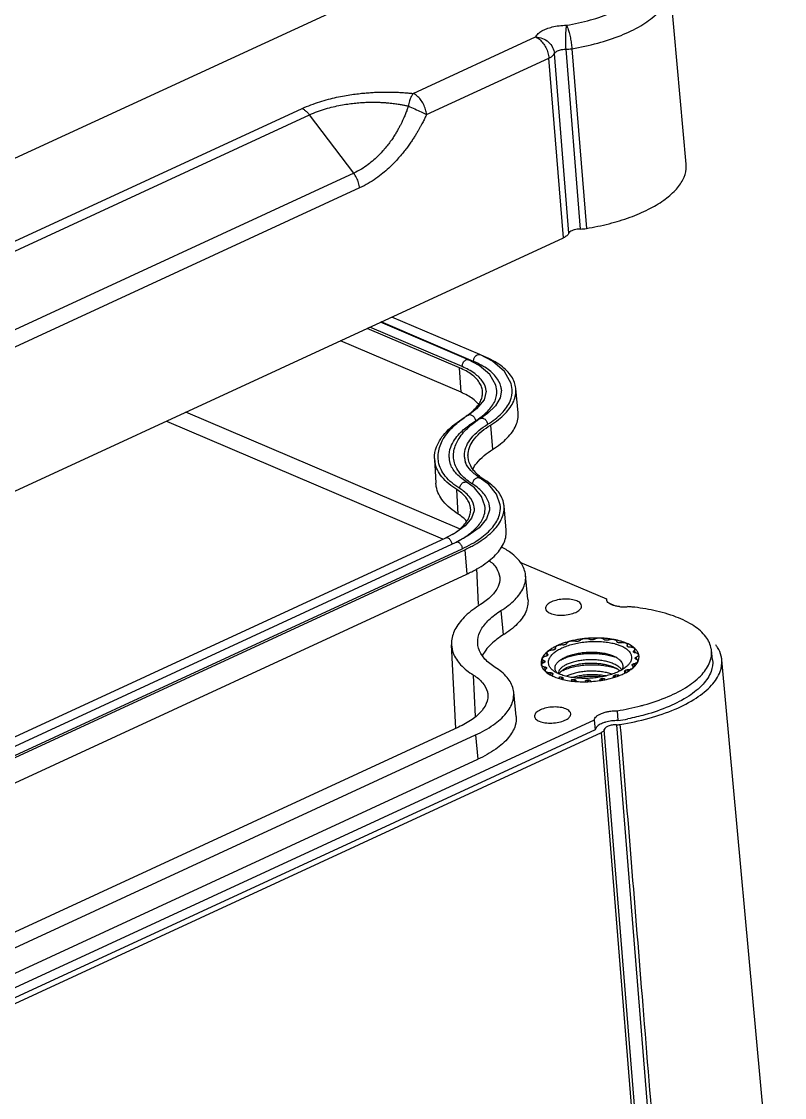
# Model space of a CAD drawing. Header units: millimetres. Extents: x -308 to 1490, y -1725 to -1095.
# Drawn here: x 263.9 to 306.1, y -1255.8 to -1196.3 of the extents above; entities that cross this region are included whole.
import ezdxf

# ---------------------------------------------------------------- set-up
doc = ezdxf.new("R2010")
doc.units = ezdxf.units.MM

# ---------------------------------------------------------------- blocks, each defined once
blk = doc.blocks.new('*u3')
for p, q in [((77.662, 39.468), (76.763, 49.318)), ((-5.116, 18.665), (59.796, 48.668)), ((62.583, 43.365), (69.344, 46.49)), ((71.005, 45.811), (71.805, 35.876)), ((71.345, 45.842), (72.148, 35.906)), ((63.319, 42.198), (70.08, 45.323)), ((70.882, 35.388), (70.08, 45.323)), ((71.186, 35.642), (70.385, 45.573)), ((8.558, 20.397), (56.444, 42.531)), ((8.971, 20.051), (56.857, 42.184)), ((59.302, 38.962), (56.857, 42.184)), ((59.302, 38.962), (11.416, 16.829)), ((59.625, 38.142), (11.739, 16.009)), ((1.774, 3.445), (70.882, 35.388)), ((66.258, 28.938), (61.407, 31.008)), ((65.146, 28.202), (60.045, 30.379)), ((65.293, 28.27), (60.192, 30.447)), ((65.632, 28.648), (60.78, 30.719)), ((65.919, 28.56), (60.819, 30.737)), ((65.224, 26.851), (58.562, 29.694)), ((66.234, 28.335), (65.632, 28.649)), ((66.97, 28.565), (66.258, 28.938)), ((66.509, 28.832), (66.259, 28.939)), ((65.224, 26.851), (65.146, 28.202)), ((68.376, 25.713), (68.254, 27.054)), ((65.14, 19.303), (50.031, 25.751)), ((65.628, 25.597), (65.629, 25.597)), ((48.964, 25.257), (64.211, 18.75)), ((66.298, 25.405), (66.299, 25.405)), ((66.851, 25.038), (66.967, 23.689)), ((63.764, 23.174), (63.835, 21.83)), ((66.284, 22.113), (66.284, 22.112)), ((66.757, 21.755), (66.284, 22.113)), ((65.066, 20.121), (64.991, 21.471)), ((65.57, 21.869), (65.571, 21.868)), ((65.973, 21.566), (65.57, 21.869)), ((65.955, 20.442), (65.952, 20.296)), ((66.803, 20.503), (66.8, 20.339)), ((67.72, 19.241), (67.599, 20.582)), ((64.92, 19.092), (64.393, 18.813)), ((6.104, -8.129), (64.393, 18.813)), ((6.676, -8.373), (64.965, 18.569)), ((64.393, 18.813), (64.393, 18.813)), ((64.965, 18.569), (64.965, 18.569)), ((7.004, -8.732), (65.293, 18.21)), ((7.138, -8.789), (65.428, 18.153)), ((65.428, 18.153), (65.541, 16.803)), ((68.479, 17.466), (73.254, 15.429)), ((7.251, -10.139), (65.541, 16.803)), ((66.19, 15.119), (66.098, 17.12)), ((68.92, 15.411), (68.79, 16.751)), ((73.255, 15.398), (73.254, 15.429)), ((73.254, 15.429), (73.259, 15.384)), ((73.688, 15.071), (73.434, 15.179)), ((67.43, 14.788), (67.554, 13.443)), ((64.94, 8.279), (64.7, 12.893)), ((70.433, 12.671), (70.429, 12.726)), ((70.429, 12.726), (70.44, 12.69)), ((70.438, 12.68), (70.436, 12.701)), ((73.839, 13.067), (73.839, 13.07)), ((73.839, 13.066), (73.839, 13.067)), ((74.406, 12.851), (74.409, 12.809)), ((74.428, 12.794), (74.421, 12.898)), ((74.751, 12.501), (74.745, 12.516)), ((74.773, 12.558), (74.779, 12.472)), ((74.845, 12.453), (74.831, 12.646)), ((79.115, 12.06), (79.056, 12.595)), ((69.721, 11.868), (69.703, 12.118)), ((69.815, 11.92), (69.808, 12.024)), ((69.858, 11.98), (69.857, 11.975)), ((69.976, 12.287), (69.965, 12.441)), ((70.012, 12.315), (70.007, 12.378)), ((74.841, 12.147), (74.841, 12.152)), ((74.842, 12.163), (74.844, 12.137)), ((74.902, 12.217), (74.911, 12.093)), ((83.087, -25.831), (79.627, 12.073)), ((69.87, 11.499), (69.857, 11.674)), ((69.87, 11.446), (69.868, 11.48)), ((69.945, 11.586), (69.941, 11.636)), ((69.947, 11.626), (69.949, 11.598)), ((69.947, 11.626), (69.953, 11.61)), ((70.158, 11.257), (70.15, 11.362)), ((70.271, 11.188), (70.26, 11.339)), ((70.274, 11.331), (70.28, 11.244)), ((74.269, 11.401), (74.259, 11.437)), ((74.273, 11.343), (74.269, 11.401)), ((74.301, 11.36), (74.292, 11.483)), ((74.307, 11.492), (74.316, 11.37)), ((74.423, 11.524), (74.429, 11.439)), ((74.684, 11.756), (74.681, 11.805)), ((74.689, 11.815), (74.694, 11.749)), ((74.736, 11.647), (74.733, 11.685)), ((74.781, 11.86), (74.792, 11.716)), ((66.023, 8.94), (65.909, 11.224)), ((70.281, 11.182), (70.278, 11.229)), ((70.664, 11.047), (70.659, 11.119)), ((70.791, 11.009), (70.784, 11.113)), ((70.803, 11.107), (70.81, 11.003)), ((70.86, 11.061), (70.86, 11.059)), ((70.86, 11.059), (70.86, 11.057)), ((70.865, 10.987), (70.86, 11.057)), ((71.337, 10.908), (71.332, 10.968)), ((71.467, 10.894), (71.461, 10.98)), ((71.484, 10.978), (71.49, 10.892)), ((71.573, 10.942), (71.578, 10.882)), ((72.11, 10.869), (72.106, 10.924)), ((72.23, 10.874), (72.225, 10.953)), ((72.249, 10.954), (72.255, 10.875)), ((72.363, 10.934), (72.367, 10.879)), ((72.907, 10.935), (72.903, 10.992)), ((73.007, 10.953), (73.001, 11.035)), ((73.024, 11.039), (73.03, 10.958)), ((73.151, 11.037), (73.155, 10.98)), ((73.651, 11.1), (73.646, 11.165)), ((73.72, 11.124), (73.713, 11.217)), ((73.733, 11.224), (73.74, 11.131)), ((73.861, 11.24), (73.866, 11.175)), ((68.265, 8.936), (68.135, 10.279)), ((73.849, 9.253), (73.888, 8.706)), ((72.577, 8.74), (3.216, -23.319)), ((65.085, 8.346), (6.733, -18.625)), ((72.577, 8.74), (72.635, 8.2)), ((73.806, 8.48), (76.448, -24.347)), ((72.635, 8.2), (3.263, -23.865)), ((3.608, -24.011), (72.977, 8.053)), ((7.74, -19.027), (66.03, 7.915)), ((66.03, 7.915), (66.16, 6.572)), ((75.62, -24.774), (72.977, 8.053)), ((75.781, -24.617), (73.138, 8.21)), ((7.838, -20.385), (66.16, 6.572))]:
    blk.add_line(p, q)
for points in [[(68.057, 27.014), (67.998, 27.338), (67.632, 27.998), (66.97, 28.565)], [(67.209, 26.954), (67.155, 27.248), (66.825, 27.836), (66.234, 28.335)], [(66.61, 26.912), (66.496, 26.432), (66.085, 25.934), (65.629, 25.597)], [(67.458, 26.973), (67.394, 26.553), (67.133, 26.112), (66.692, 25.682), (66.299, 25.405)], [(66.554, 20.479), (66.544, 20.57), (66.361, 21.094), (65.973, 21.566)], [(67.402, 20.54), (67.392, 20.638), (67.189, 21.223), (66.757, 21.755)], [(65.952, 20.296), (65.799, 19.887), (65.447, 19.477), (64.92, 19.092)], [(66.8, 20.339), (66.628, 19.853), (66.221, 19.367), (65.607, 18.911), (64.965, 18.569)]]:
    blk.add_lwpolyline(points)
for centre, radius, start, end in [((70.964, 48.136), 2.326, 271.0268, 279.4336), ((71.781, 38.127), 2.251, 270.6004, 279.39132), ((66.397, 26.899), 1.063, 4.01624, 7.43988), ((66.981, 26.939), 1.278, 5.16554, 6.48846), ((66.974, 26.938), 1.286, 1.99014, 5.15821), ((63.399, 28.644), 3.762, 302.03079, 306.16929), ((68.953, 20.289), 6.263, 122.06107, 124.54532), ((63.646, 28.301), 3.338, 306.22014, 308.14008), ((63.656, 29.062), 4.467, 302.02014, 305.81098), ((69.204, 20.762), 5.477, 122.04592, 125.14049), ((65.933, 23.289), 1.371, 181.40951, 183.70381), ((65.787, 23.298), 1.225, 184.54012, 200.90621), ((66.444, 23.343), 1.033, 184.52148, 187.20434), ((66.459, 23.345), 1.049, 187.21025, 200.88526), ((65.298, 23.242), 1.534, 181.94002, 182.55724), ((65.228, 23.237), 1.464, 182.50558, 189.81105), ((65.655, 20.427), 1.149, 3.80982, 13.03098), ((66.283, 20.462), 1.322, 5.17732, 13.38228), ((66.288, 20.463), 1.316, 2.52726, 5.17732), ((73.479, 15.424), 0.225, 186.65065, 190.17593), ((73.491, 15.426), 0.238, 190.24247, 203.91381), ((74.2, 17.332), 2.333, 264.695, 270.12378), ((74.202, 17.456), 2.458, 270.07042, 275.35893), ((73.305, 1.998), 13.06, 83.98188, 85.05026), ((72.457, 8.333), 4.913, 104.46209, 106.90763), ((72.582, 7.85), 5.412, 101.16326, 104.47255), ((72.643, 7.547), 5.721, 98.6383, 101.16889), ((72.623, 7.878), 5.296, 100.06551, 100.32198), ((72.69, 7.236), 6.036, 96.11911, 98.63735), ((72.705, 7.106), 6.166, 93.46556, 96.13381), ((72.7, 7.193), 6.079, 91.03494, 93.46523), ((72.674, 7.546), 5.631, 92.03988, 92.28608), ((72.698, 7.291), 5.981, 88.13722, 91.03641), ((72.712, 7.647), 5.624, 85.70964, 88.15342), ((72.751, 8.176), 5.094, 82.97711, 85.71056), ((72.719, 8.469), 4.706, 83.66886, 83.94634), ((72.814, 8.678), 4.588, 79.04973, 82.99203), ((72.917, 9.213), 4.044, 76.51853, 79.04274), ((73.047, 9.751), 3.49, 73.05858, 76.53238), ((71.065, 11.222), 1.682, 129.5237, 132.17782), ((71.578, 10.495), 2.573, 117.32277, 121.69666), ((71.551, 10.76), 2.205, 121.263, 121.72302), ((71.823, 10.024), 3.104, 114.77004, 117.35839), ((72.072, 9.48), 3.703, 109.91169, 114.74117), ((72.278, 8.918), 4.301, 106.90122, 109.94324), ((72.262, 9.228), 3.897, 109.12386, 109.43853), ((73.04, 10.089), 3.052, 73.35654, 73.72686), ((73.432, 10.81), 2.362, 64.56642, 67.18123), ((73.63, 11.484), 1.534, 58.64205, 58.77899), ((73.639, 11.499), 1.517, 58.19035, 58.64249), ((74.198, 12.136), 0.662, 32.36057, 33.38603), ((74.067, 11.894), 1.1, 44.40195, 47.18582), ((77.653, 11.679), 2.042, 31.65661, 36.79763), ((70.319, 11.888), 0.676, 157.09928, 159.71515), ((70.358, 11.918), 0.504, 173.60368, 174.83451), ((70.779, 11.698), 0.985, 140.64567, 141.43288), ((71.504, 10.637), 1.622, 119.0659, 121.86854), ((72.913, 10.001), 2.365, 67.36803, 70.0827), ((74.763, 11.887), 0.571, 81.80225, 82.13245), ((74.34, 12.208), 0.504, 353.60368, 354.83451), ((74.379, 12.239), 0.676, 337.09929, 339.71749), ((74.377, 12.24), 0.678, 339.71308, 345.87288), ((74.405, 12.233), 0.65, 345.8259, 355.02378), ((74.465, 12.228), 0.59, 355.0282, 2.91229), ((78.295, 11.962), 1.335, 4.78862, 13.36976), ((70.138, 11.89), 0.493, 193.55291, 196.43206), ((70.56, 12.162), 1, 221.94221, 224.39541), ((70.614, 12.215), 1.075, 224.38541, 225.96331), ((70.653, 12.255), 1.131, 225.96033, 227.16722), ((70.5, 11.99), 0.662, 212.36057, 213.38603), ((71.061, 12.63), 1.52, 238.19064, 238.78015), ((70.857, 11.324), 0.258, 183.2893, 184.25502), ((71.712, 9.715), 1.959, 115.61039, 119.03249), ((72.959, 9.377), 2.362, 67.18467, 70.39206), ((73.371, 10.727), 0.967, 49.20864, 49.95416), ((73.381, 10.738), 0.953, 48.83007, 49.20768), ((73.725, 11.662), 0.457, 7.7998, 10.29106), ((72.853, 14.149), 3.155, 294.7827, 296.84856), ((73.84, 11.72), 0.338, 0.62795, 4.13514), ((73.824, 11.72), 0.353, 356.2549, 0.62638), ((72.967, 13.922), 2.902, 296.87161, 297.39533), ((73.148, 13.367), 2.205, 301.263, 301.72302), ((73.919, 12.429), 0.985, 320.64567, 321.43288), ((73.713, 12.816), 1.563, 311.20025, 312.22454), ((71.183, 13.137), 2.164, 244.5163, 245.24542), ((71.297, 13.387), 2.439, 245.27155, 247.15737), ((71.658, 14.037), 3.052, 253.35654, 253.72686), ((71.728, 14.686), 3.81, 256.48865, 256.85761), ((71.789, 14.953), 4.084, 256.87918, 259.03512), ((71.98, 15.657), 4.706, 263.66886, 263.94634), ((72.024, 16.58), 5.631, 272.03988, 272.28608), ((72.075, 16.249), 5.296, 280.06551, 280.32198), ((72.437, 14.899), 3.897, 289.12386, 289.43853), ((73.914, 11.914), 0.676, 265.4974, 272.32451), ((72.659, 14.57), 3.619, 291.23449, 294.77319), ((71.719, 22.738), 13.652, 278.97274, 284.53189), ((73.828, 9.604), 1.125, 268.8544, 279.00129), ((71.643, 22.855), 14.326, 279.01407, 281.26546)]:
    blk.add_arc(centre, radius, start, end)
for points, start_tangent, end_tangent in [([(71.345, 45.842), (72.775, 46.149), (74.063, 46.578), (75.15, 47.109), (75.985, 47.718), (76.531, 48.376), (76.761, 49.053), (76.761, 49.318)], (0.986999, 0.160724), (-0.094165, 0.995557)), ([(71.051, 47.138), (72.376, 47.428), (73.563, 47.844)], (0.986999, 0.160724), (0.91799, 0.396604)), ([(69.344, 46.49), (69.483, 46.674), (69.692, 46.825), (69.949, 46.945), (70.261, 47.041), (70.636, 47.11), (71.051, 47.138)], (0.411291, 0.911504), (0.999963, 0.008584)), ([(71.051, 47.138), (71.015, 46.902), (70.993, 46.568), (70.99, 46.185), (71.005, 45.811)], (-0.255097, -0.966916), (0.065794, -0.997833)), ([(71.051, 47.138), (71.125, 46.968), (71.197, 46.728), (71.262, 46.442), (71.313, 46.137), (71.345, 45.842)], (0.484297, -0.874904), (0.075388, -0.997154)), ([(69.344, 46.49), (69.553, 46.359), (69.748, 46.155), (69.911, 45.898), (70.025, 45.611), (70.08, 45.323)], (0.919751, -0.392503), (0.084075, -0.996459)), ([(69.344, 46.49), (69.72, 46.41), (70.05, 46.209), (70.283, 45.915), (70.385, 45.573)], (0.999662, -0.026001), (0.085764, -0.996315)), ([(70.385, 45.573), (70.437, 45.644), (70.511, 45.7), (70.6, 45.743), (70.711, 45.777), (70.852, 45.802), (71.005, 45.811)], (0.394403, 0.918938), (0.999971, -0.007617)), ([(70.08, 45.323), (70.219, 45.399), (70.322, 45.483), (70.385, 45.573)], (0.9096, 0.415485), (0.423612, 0.905844)), ([(56.444, 42.531), (56.94, 42.739), (57.426, 42.907), (57.898, 43.043), (58.352, 43.153), (58.783, 43.239), (59.188, 43.305), (59.563, 43.355), (59.909, 43.391), (60.225, 43.416), (60.513, 43.433), (60.776, 43.442), (61.015, 43.446), (61.232, 43.447), (61.429, 43.444), (61.608, 43.438), (61.772, 43.431), (61.92, 43.423), (62.054, 43.414), (62.176, 43.405), (62.286, 43.395), (62.389, 43.386), (62.487, 43.376), (62.583, 43.365)], (0.907731, 0.419553), (0.993411, -0.114606)), ([(56.857, 42.184), (57.304, 42.369), (57.742, 42.515), (58.168, 42.63), (58.577, 42.718), (58.965, 42.783), (59.329, 42.829), (59.666, 42.859), (59.975, 42.877), (60.257, 42.884), (60.513, 42.884), (60.745, 42.878), (60.956, 42.867), (61.147, 42.852), (61.319, 42.836), (61.475, 42.818), (61.618, 42.799), (61.747, 42.78), (61.863, 42.76), (61.968, 42.742), (62.064, 42.723), (62.153, 42.705), (62.237, 42.687), (62.319, 42.668)], (0.907735, 0.419544), (0.97375, -0.22762)), ([(62.583, 43.365), (62.476, 43.193), (62.385, 42.953), (62.319, 42.668)], (-0.597715, -0.801709), (-0.139615, -0.990206)), ([(63.319, 42.198), (63.264, 42.486), (63.149, 42.773), (62.987, 43.03), (62.792, 43.234), (62.583, 43.365)], (-0.084075, 0.996459), (-0.919751, 0.392503)), ([(56.444, 42.531), (56.588, 42.45), (56.727, 42.333), (56.857, 42.184)], (0.919751, -0.392503), (0.604402, -0.796679)), ([(62.319, 42.668), (62.289, 42.582), (62.258, 42.495), (62.224, 42.403), (62.185, 42.304), (62.141, 42.194), (62.091, 42.075), (62.034, 41.947), (61.969, 41.808), (61.895, 41.656), (61.81, 41.492), (61.712, 41.315), (61.599, 41.125), (61.47, 40.922), (61.32, 40.705), (61.144, 40.473), (60.936, 40.222), (60.692, 39.96), (60.411, 39.696), (60.09, 39.436), (59.722, 39.187), (59.302, 38.962)], (-0.323402, -0.946262), (-0.90772, -0.419576)), ([(62.319, 42.668), (62.675, 42.509), (63.027, 42.344), (63.319, 42.198)], (0.897028, -0.441973), (0.833193, -0.552982)), ([(63.319, 42.198), (63.275, 42.103), (63.23, 42.008), (63.181, 41.908), (63.126, 41.799), (63.064, 41.679), (62.995, 41.549), (62.917, 41.409), (62.83, 41.257), (62.73, 41.092), (62.617, 40.913), (62.49, 40.72), (62.345, 40.513), (62.182, 40.292), (61.995, 40.056), (61.78, 39.803), (61.527, 39.53), (61.234, 39.244), (60.903, 38.956), (60.529, 38.67), (60.105, 38.395), (59.625, 38.142)], (-0.41635, -0.909204), (-0.90772, -0.419575)), ([(72.148, 35.906), (73.403, 36.17), (74.559, 36.527), (75.576, 36.965), (76.419, 37.468), (77.061, 38.02), (77.479, 38.602), (77.66, 39.195), (77.661, 39.468)], (0.986457, 0.164021), (-0.091577, 0.995798)), ([(59.625, 38.142), (59.571, 38.425), (59.46, 38.708), (59.302, 38.962)], (-0.084075, 0.996459), (-0.604402, 0.796679)), ([(71.805, 35.876), (71.639, 35.864), (71.479, 35.831), (71.342, 35.78), (71.242, 35.715), (71.186, 35.642)], (-0.999946, -0.010393), (-0.415014, -0.909815)), ([(71.186, 35.642), (71.076, 35.507), (70.882, 35.388)], (-0.415014, -0.909815), (-0.907726, -0.419563)), ([(65.293, 28.27), (65.324, 28.448), (65.428, 28.596), (65.564, 28.659), (65.631, 28.647)], (-0.071538, 0.997438), (0.92335, -0.38396)), ([(65.919, 28.56), (65.95, 28.737), (66.054, 28.886), (66.19, 28.949), (66.257, 28.936)], (-0.071538, 0.997438), (0.92317, -0.384392)), ([(67.452, 27.036), (67.243, 27.581), (66.721, 28.113), (65.919, 28.56)], (-0.129257, 0.991611), (-0.919751, 0.392503)), ([(68.251, 27.083), (68.178, 27.393), (68.011, 27.721), (67.757, 28.033), (67.418, 28.325), (67, 28.593), (66.509, 28.832)], (-0.112982, 0.993597), (-0.919751, 0.392503)), ([(66.412, 26.88), (66.41, 26.915), (66.354, 27.161), (66.233, 27.398), (66.05, 27.624), (65.804, 27.835), (65.501, 28.029), (65.146, 28.202)], (-0.052502, 0.998621), (-0.919751, 0.392503)), ([(66.61, 26.912), (66.609, 26.93), (66.426, 27.433), (65.979, 27.888), (65.293, 28.27)], (-0.070016, 0.997546), (-0.919751, 0.392503)), ([(66.187, 26.206), (66.123, 26.275), (65.879, 26.486), (65.577, 26.678), (65.224, 26.851)], (-0.65879, 0.752327), (-0.919751, 0.392503)), ([(65.978, 25.916), (66.182, 26.161), (66.323, 26.411), (66.399, 26.664), (66.412, 26.88)], (0.696941, 0.717128), (-0.052502, 0.998621)), ([(66.269, 25.44), (66.705, 25.812), (67.106, 26.389), (67.209, 26.954)], (0.810213, 0.586135), (-0.068547, 0.997648)), ([(66.694, 25.083), (67.476, 25.701), (67.939, 26.365), (68.057, 27.014)], (0.847202, 0.53127), (-0.068435, 0.997656)), ([(66.851, 25.038), (67.293, 25.347), (67.657, 25.674), (67.939, 26.012), (68.134, 26.358), (68.24, 26.707), (68.259, 26.983)], (0.847202, 0.53127), (-0.034831, 0.999393)), ([(65.63, 25.596), (65.697, 25.619), (65.843, 25.577), (65.968, 25.445), (66.024, 25.275)], (0.854993, 0.51864), (0.071538, -0.997438)), ([(65.708, 25.675), (65.713, 25.679), (65.978, 25.916)], (0.786388, 0.617732), (0.696941, 0.717128)), ([(66.967, 23.689), (67.411, 24), (67.776, 24.328), (68.059, 24.667), (68.255, 25.015), (68.361, 25.365), (68.376, 25.713)], (0.847202, 0.53127), (-0.090012, 0.995941)), ([(63.765, 23.19), (63.871, 23.835), (64.418, 24.675), (65.394, 25.455)], (-0.03386, 0.999427), (0.847202, 0.53127)), ([(63.966, 23.158), (63.966, 23.418), (64.188, 24.17), (64.752, 24.915), (65.402, 25.447)], (-0.07521, 0.997168), (0.823375, 0.567498)), ([(64.562, 23.255), (64.658, 23.822), (65.149, 24.574), (65.71, 25.063)], (-0.024689, 0.999695), (0.808535, 0.588448)), ([(64.814, 23.219), (64.813, 23.45), (65.01, 24.123), (65.513, 24.793), (66.052, 25.241)], (-0.075076, 0.997178), (0.81728, 0.576241)), ([(65.415, 23.262), (65.414, 23.472), (65.785, 24.306), (66.694, 25.083)], (-0.091892, 0.995769), (0.847202, 0.53127)), ([(65.616, 23.259), (65.614, 23.479), (65.972, 24.286), (66.851, 25.038)], (-0.106305, 0.994334), (0.847202, 0.53127)), ([(65.71, 25.063), (66.024, 25.275)], (0.808535, 0.588448), (0.847202, 0.53127)), ([(66.299, 25.403), (66.366, 25.427), (66.512, 25.385), (66.637, 25.254), (66.694, 25.083)], (0.852934, 0.522018), (0.071538, -0.997438)), ([(65.638, 21.932), (65.04, 22.557), (64.817, 23.219)], (-0.805624, 0.592427), (-0.091423, 0.995812)), ([(66.327, 22.151), (65.811, 22.693), (65.616, 23.259)], (-0.802961, 0.596031), (-0.106305, 0.994334)), ([(65.877, 22.607), (66.092, 22.94), (66.967, 23.689)], (0.451294, 0.892375), (0.847202, 0.53127)), ([(64.166, 22.184), (63.785, 22.988)], (-0.618762, 0.785579), (-0.171317, 0.985216)), ([(65.159, 21.529), (64.355, 22.223), (63.984, 23.006), (63.966, 23.158)], (-0.845425, 0.534094), (-0.064225, 0.997935)), ([(65.571, 21.868), (64.984, 22.341), (64.643, 22.86)], (-0.845425, 0.534094), (-0.35724, 0.934013)), ([(66.284, 22.112), (65.775, 22.523), (65.479, 22.971)], (-0.845425, 0.534094), (-0.356933, 0.93413)), ([(64.991, 21.471), (64.166, 22.184)], (-0.845425, 0.534094), (-0.618762, 0.785579)), ([(65.872, 21.773), (65.909, 21.947), (66.028, 22.088), (66.184, 22.141), (66.284, 22.112)], (-0.071538, 0.997438), (0.85536, -0.518035)), ([(66.544, 22.002), (66.327, 22.151)], (-0.845425, 0.534094), (-0.802961, 0.596031)), ([(67.568, 20.768), (67.442, 21.103), (67.227, 21.423), (66.926, 21.724), (66.544, 22.002)], (-0.231506, 0.972834), (-0.845425, 0.534094)), ([(65.066, 20.121), (64.239, 20.836), (63.857, 21.643), (63.837, 21.829)], (-0.845425, 0.534094), (-0.044624, 0.999004)), ([(65.757, 20.408), (65.732, 20.578), (65.641, 20.82), (65.485, 21.051), (65.267, 21.27), (64.991, 21.471)], (-0.053494, 0.998568), (-0.845425, 0.534094)), ([(65.159, 21.529), (65.195, 21.703), (65.314, 21.844), (65.47, 21.897), (65.57, 21.868)], (-0.071538, 0.997438), (0.855518, -0.517773)), ([(65.954, 20.442), (65.931, 20.598), (65.674, 21.091), (65.159, 21.529)], (-0.067375, 0.997728), (-0.845425, 0.534094)), ([(65.872, 21.773), (65.638, 21.932)], (-0.845425, 0.534094), (-0.805624, 0.592427)), ([(66.774, 20.686), (66.474, 21.261), (65.872, 21.773)], (-0.226655, 0.973975), (-0.845425, 0.534094)), ([(64.732, 18.979), (64.92, 19.104), (65.21, 19.336), (65.442, 19.577), (65.611, 19.825), (65.717, 20.078), (65.758, 20.33), (65.757, 20.408)], (0.848332, 0.529465), (-0.053494, 0.998568)), ([(64.962, 18.572), (65.581, 18.944), (66.188, 19.495), (66.509, 20.078), (66.552, 20.479)], (0.889738, 0.456472), (-0.062206, 0.998063)), ([(65.293, 18.21), (66.283, 18.773), (66.981, 19.407), (67.35, 20.077), (67.4, 20.54)], (0.907726, 0.419563), (-0.062282, 0.998059)), ([(65.428, 18.153), (65.971, 18.431), (66.447, 18.733), (66.847, 19.052), (67.167, 19.386), (67.402, 19.729), (67.548, 20.077), (67.604, 20.426), (67.603, 20.521)], (0.907726, 0.419563), (-0.044075, 0.999028)), ([(65.531, 19.735), (65.341, 19.921), (65.066, 20.121)], (-0.659547, 0.751663), (-0.845425, 0.534094)), ([(65.541, 16.803), (66.086, 17.082), (66.564, 17.385), (66.966, 17.706), (67.287, 18.04), (67.522, 18.385), (67.669, 18.735), (67.725, 19.084), (67.72, 19.241)], (0.907726, 0.419563), (-0.090221, 0.995922)), ([(64.395, 18.81), (64.418, 18.819)], (0.897402, 0.441214), (0.965479, 0.26048)), ([(64.418, 18.819), (64.438, 18.823), (64.563, 18.769), (64.671, 18.629), (64.721, 18.454)], (0.965479, 0.26048), (0.071538, -0.997438)), ([(64.967, 18.566), (65.01, 18.579), (65.135, 18.525), (65.243, 18.385), (65.293, 18.21)], (0.897356, 0.441308), (0.071538, -0.997438)), ([(68.79, 16.751), (68.556, 17.389), (67.974, 17.98), (67.435, 18.31)], (-0.096783, 0.995306), (-0.889881, 0.456192)), ([(66.762, 17.565), (67.182, 17.129), (67.361, 16.631), (67.364, 16.592)], (0.798089, -0.602539), (0.042776, -0.999085)), ([(67.43, 14.788), (68.207, 15.4), (68.675, 16.071), (68.791, 16.743), (68.79, 16.751)], (0.847202, 0.53127), (-0.096783, 0.995306)), ([(67.364, 16.592), (67.269, 16.112), (66.906, 15.595), (66.304, 15.125)], (0.042776, -0.999085), (-0.848708, -0.528862)), ([(66.304, 15.125), (65.476, 14.494), (64.935, 13.816), (64.705, 13.121), (64.701, 12.894)], (-0.848708, -0.528862), (0.055947, -0.998434)), ([(68.92, 15.411), (68.921, 15.4), (68.804, 14.727), (68.334, 14.055), (67.554, 13.443)], (0.097047, -0.99528), (-0.847986, -0.530019)), ([(70.216, 15.266), (69.985, 15.114), (69.892, 14.941), (69.893, 14.904)], (-0.907726, -0.419563), (0.127806, -0.991799)), ([(69.893, 14.904), (69.951, 14.774), (70.152, 14.638), (70.466, 14.554), (70.844, 14.535), (71.229, 14.583), (71.562, 14.691)], (0.127806, -0.991799), (0.907726, 0.419563)), ([(71.885, 15.046), (71.827, 15.183), (71.625, 15.319), (71.312, 15.403), (70.934, 15.423), (70.549, 15.374), (70.216, 15.266)], (-0.090605, 0.995887), (-0.907726, -0.419563)), ([(71.562, 14.691), (71.793, 14.844), (71.886, 15.016), (71.885, 15.046)], (0.907726, 0.419563), (-0.090605, 0.995887)), ([(73.448, 15.156), (73.34, 15.238), (73.274, 15.33)], (-0.864543, 0.502559), (-0.404829, 0.914392)), ([(73.597, 15.089), (73.448, 15.156)], (-0.943355, 0.331785), (-0.864543, 0.502559)), ([(73.984, 15.009), (73.779, 15.039), (73.597, 15.089)], (-0.995636, 0.093322), (-0.943355, 0.331785)), ([(79.055, 12.596), (79.046, 12.669), (78.746, 13.337), (78.086, 13.939), (77.112, 14.433), (75.868, 14.798), (74.674, 14.986)], (-0.104015, 0.994576), (-0.994481, 0.104916)), ([(66.15, 12.946), (66.15, 13.176), (66.334, 13.734), (66.769, 14.281), (67.43, 14.788)], (-0.092937, 0.995672), (0.847202, 0.53127)), ([(67.554, 13.443), (66.892, 12.937), (66.588, 12.595)], (-0.847986, -0.530019), (-0.590508, -0.807032)), ([(70.801, 12.724), (71.085, 12.838), (71.4, 12.934), (71.739, 13.008), (72.093, 13.058), (72.453, 13.084), (72.81, 13.085), (73.156, 13.061), (73.482, 13.012), (73.781, 12.94), (73.851, 12.919)], (0.907726, 0.419563), (0.951059, -0.309011)), ([(71.547, 13.09), (71.475, 13.103), (71.395, 13.106), (71.314, 13.1), (71.235, 13.085), (71.166, 13.062), (71.11, 13.032), (71.071, 12.998), (71.052, 12.962)], (-0.968856, 0.247624), (-0.223494, -0.974705)), ([(71.674, 13.088), (71.63, 13.083), (71.587, 13.083), (71.547, 13.09)], (-0.983816, -0.179182), (-0.968856, 0.247624)), ([(71.795, 13.135), (71.772, 13.117), (71.738, 13.102), (71.698, 13.092)], (-0.686921, -0.726732), (-0.984608, -0.174776)), ([(72.335, 13.193), (72.279, 13.215), (72.208, 13.23), (72.13, 13.235), (72.048, 13.231), (71.969, 13.218), (71.897, 13.196), (71.838, 13.168), (71.795, 13.135)], (-0.881397, 0.472376), (-0.686921, -0.726732)), ([(72.449, 13.173), (72.406, 13.174), (72.367, 13.181), (72.335, 13.193)], (-0.999204, -0.039888), (-0.881397, 0.472376)), ([(72.593, 13.202), (72.558, 13.188), (72.518, 13.178), (72.474, 13.174)], (-0.875637, -0.48297), (-0.999366, -0.035595)), ([(73.125, 13.185), (73.089, 13.215), (73.035, 13.239), (72.967, 13.256), (72.89, 13.263), (72.809, 13.261), (72.728, 13.249), (72.655, 13.23), (72.593, 13.202)], (-0.624908, 0.780699), (-0.875637, -0.48297)), ([(73.215, 13.149), (73.176, 13.156), (73.145, 13.169), (73.125, 13.185)], (-0.994423, 0.105464), (-0.624908, 0.780699)), ([(73.366, 13.159), (73.325, 13.149), (73.281, 13.145), (73.238, 13.147)], (-0.953904, -0.300112), (-0.993901, 0.110278)), ([(73.839, 13.07), (73.827, 13.102), (73.795, 13.134), (73.745, 13.159), (73.679, 13.177), (73.604, 13.187), (73.522, 13.187), (73.441, 13.177), (73.366, 13.159)], (-0.076835, 0.997044), (-0.953904, -0.300112)), ([(74.348, 12.987), (74.064, 13.09)], (-0.921375, 0.388676), (-0.956378, 0.292131)), ([(64.701, 12.894), (64.796, 12.438), (65.203, 11.796), (65.909, 11.224)], (0.055947, -0.998434), (0.847368, -0.531006)), ([(67.112, 11.648), (66.549, 12.109), (66.222, 12.627), (66.15, 12.946)], (-0.845425, 0.534094), (-0.092937, 0.995672)), ([(66.588, 12.595), (66.457, 12.391), (66.413, 12.309)], (-0.590508, -0.807032), (-0.439811, -0.89809)), ([(70.276, 12.603), (70.195, 12.593), (70.12, 12.575), (70.055, 12.549), (70.006, 12.517), (69.975, 12.482), (69.965, 12.445), (69.965, 12.441)], (-0.998008, -0.063091), (0.078127, -0.996943)), ([(70.226, 12.684), (69.994, 12.519)], (-0.850179, -0.526494), (-0.770789, -0.637091)), ([(70.387, 11.423), (70.259, 11.523), (70.137, 11.665), (70.068, 11.818), (70.056, 11.977), (70.101, 12.138), (70.2, 12.296), (70.353, 12.45), (70.555, 12.593), (70.801, 12.724)], (-0.83009, 0.557629), (0.907726, 0.419563)), ([(70.391, 12.635), (70.359, 12.62), (70.319, 12.609), (70.276, 12.603)], (-0.850592, -0.525826), (-0.998008, -0.063091)), ([(70.435, 12.67), (70.429, 12.662), (70.406, 12.644)], (-0.507234, -0.861808), (-0.854787, -0.51898)), ([(70.838, 12.887), (70.757, 12.888), (70.676, 12.88), (70.599, 12.864), (70.532, 12.839), (70.479, 12.808), (70.444, 12.773), (70.43, 12.737), (70.429, 12.726)], (-0.99681, 0.079807), (0.076248, -0.997089)), ([(70.439, 12.682), (70.435, 12.67)], (-0.17276, -0.984964), (-0.507234, -0.861808)), ([(70.439, 12.69), (70.439, 12.682)], (0.072679, -0.997355), (-0.17276, -0.984964)), ([(70.965, 12.902), (70.925, 12.892), (70.881, 12.886), (70.838, 12.887)], (-0.942997, -0.332801), (-0.99681, 0.079807)), ([(71.052, 12.962), (71.041, 12.942), (71.018, 12.924), (70.985, 12.909)], (-0.223494, -0.974705), (-0.944811, -0.327617)), ([(71.089, 12.262), (71.339, 12.347), (71.618, 12.416), (71.914, 12.465), (72.216, 12.491), (72.517, 12.496), (72.814, 12.479), (73.098, 12.44), (73.357, 12.381), (73.589, 12.303), (73.725, 12.241)], (0.92898, 0.370129), (0.889739, -0.45647)), ([(73.846, 13.048), (73.839, 13.066)], (-0.589742, 0.807592), (-0.078095, 0.996946)), ([(73.896, 13.019), (73.865, 13.032), (73.846, 13.048)], (-0.959934, 0.280226), (-0.589742, 0.807592)), ([(73.851, 12.919), (74.044, 12.847), (74.265, 12.734), (74.439, 12.604), (74.562, 12.461), (74.63, 12.309), (74.642, 12.15), (74.598, 11.989), (74.498, 11.83), (74.383, 11.71)], (0.951059, -0.309011), (-0.74202, -0.670378)), ([(74.04, 13.008), (73.996, 13.004), (73.953, 13.006), (73.914, 13.014)], (-0.98852, -0.15109), (-0.958103, 0.286424)), ([(74.42, 12.898), (74.413, 12.923), (74.385, 12.956), (74.338, 12.983), (74.276, 13.002), (74.202, 13.014), (74.121, 13.015), (74.04, 13.008)], (-0.080947, 0.996718), (-0.98852, -0.15109)), ([(74.4, 12.829), (74.4, 12.832), (74.406, 12.851)], (-0.08237, 0.996602), (0.559872, 0.828579)), ([(74.425, 12.796), (74.406, 12.813), (74.4, 12.829)], (-0.855174, 0.518342), (-0.08237, 0.996602)), ([(74.406, 12.851), (74.42, 12.888), (74.42, 12.898)], (0.559872, 0.828579), (-0.080947, 0.996718)), ([(74.548, 12.764), (74.505, 12.767), (74.468, 12.775), (74.438, 12.788)], (-0.999926, -0.012188), (-0.849795, 0.527113)), ([(74.815, 12.701), (74.447, 12.943)], (-0.733289, 0.679917), (-0.902681, 0.430311)), ([(74.83, 12.646), (74.826, 12.665), (74.803, 12.698), (74.759, 12.726), (74.7, 12.748), (74.628, 12.761), (74.548, 12.764)], (-0.072363, 0.997378), (-0.999926, -0.012188)), ([(74.746, 12.516), (74.745, 12.52), (74.753, 12.54), (74.773, 12.558)], (-0.082118, 0.996623), (0.825699, 0.564111)), ([(74.841, 12.452), (74.804, 12.461), (74.775, 12.474), (74.757, 12.491)], (-0.990586, 0.136893), (-0.535217, 0.844714)), ([(74.773, 12.558), (74.811, 12.592), (74.829, 12.629), (74.83, 12.646)], (0.825699, 0.564111), (-0.072363, 0.997378)), ([(74.962, 12.53), (74.853, 12.664)], (-0.543504, 0.839407), (-0.699386, 0.714745)), ([(75.04, 12.353), (74.962, 12.53)], (-0.234195, 0.97219), (-0.543504, 0.839407)), ([(75.145, 9.522), (75.339, 9.575), (76.667, 10.036), (77.749, 10.608), (78.536, 11.265), (78.974, 11.961), (79.055, 12.596)], (0.967693, 0.25213), (-0.104015, 0.994576)), ([(79.595, 12.271), (79.391, 12.75)], (-0.230577, 0.973054), (-0.524217, 0.851585)), ([(69.685, 12.122), (69.645, 11.869)], (-0.346714, -0.937971), (0.052047, -0.998645)), ([(69.935, 12.468), (69.696, 12.151)], (-0.740447, -0.672115), (-0.389169, -0.921167)), ([(69.917, 12.266), (69.844, 12.246), (69.782, 12.219), (69.736, 12.186), (69.71, 12.15), (69.703, 12.118)], (-0.979113, -0.203319), (0.064349, -0.997927)), ([(69.703, 12.118), (69.704, 12.114), (69.719, 12.079), (69.755, 12.049), (69.808, 12.024)], (0.064349, -0.997927), (0.947034, -0.321132)), ([(69.796, 11.91), (69.738, 11.881), (69.72, 11.87)], (-0.932342, -0.361578), (-0.803728, -0.594997)), ([(69.856, 11.964), (69.848, 11.944), (69.827, 11.926), (69.796, 11.91)], (-0.090017, -0.99594), (-0.932342, -0.361578)), ([(69.808, 12.024), (69.836, 12.011), (69.853, 11.994), (69.858, 11.98)], (0.947034, -0.321132), (0.088909, -0.99604)), ([(69.977, 12.286), (69.956, 12.278), (69.917, 12.266)], (-0.888514, -0.458849), (-0.979113, -0.203319)), ([(69.965, 12.441), (69.976, 12.41), (70.007, 12.378)], (0.078127, -0.996943), (0.817266, -0.576261)), ([(70.009, 12.311), (69.988, 12.293), (69.977, 12.286)], (-0.623407, -0.781897), (-0.888514, -0.458849)), ([(70.007, 12.378), (70.024, 12.361), (70.028, 12.348)], (0.817266, -0.576261), (0.083353, -0.99652)), ([(70.028, 12.348), (70.027, 12.342), (70.018, 12.322)], (0.083353, -0.99652), (-0.634091, -0.773258)), ([(70.554, 11.326), (70.505, 11.38), (70.433, 11.508), (70.415, 11.641), (70.451, 11.776), (70.538, 11.909), (70.678, 12.038), (70.711, 12.063)], (-0.713603, 0.700551), (0.815528, 0.578718)), ([(70.711, 12.063), (70.864, 12.157), (71.089, 12.262)], (0.815528, 0.578718), (0.92898, 0.370129)), ([(70.716, 12.055), (70.748, 12.072), (70.988, 12.181), (71.267, 12.273), (71.576, 12.345), (71.907, 12.395), (72.252, 12.421), (72.6, 12.422), (72.943, 12.397), (73.271, 12.347), (73.574, 12.272), (73.718, 12.225)], (0.87375, 0.486375), (0.940044, -0.341054)), ([(74.107, 11.514), (73.996, 11.634), (73.834, 11.751), (73.634, 11.852), (73.401, 11.936), (73.141, 12), (72.859, 12.044), (72.565, 12.066), (72.27, 12.066), (71.977, 12.045), (71.691, 12.003), (71.425, 11.942), (71.189, 11.864)], (-0.597933, 0.801546), (-0.93325, -0.359228)), ([(73.725, 12.241), (73.786, 12.208), (73.944, 12.098)], (0.889739, -0.45647), (0.762192, -0.647351)), ([(74.174, 11.744), (74.154, 11.819), (74.074, 11.964), (73.944, 12.098)], (-0.178599, 0.983922), (-0.77001, 0.638032)), ([(74.177, 11.744), (74.145, 11.867), (74.067, 11.988), (73.944, 12.098)], (-0.072131, 0.997395), (-0.810479, 0.585768)), ([(74.004, 8.493), (75.614, 8.841), (77.044, 9.338), (78.215, 9.957), (79.061, 10.663), (79.536, 11.417), (79.626, 12.073)], (0.987587, 0.157075), (-0.084126, 0.996455)), ([(79.115, 12.061), (79.033, 11.423), (78.593, 10.725), (77.803, 10.066), (76.717, 9.492), (75.384, 9.029), (74.442, 8.805)], (0.103998, -0.994577), (-0.98069, -0.195567)), ([(74.763, 11.658), (75.002, 11.976)], (0.740436, 0.672127), (0.389169, 0.921167)), ([(74.781, 11.86), (74.855, 11.88), (74.916, 11.908), (74.962, 11.94), (74.989, 11.976), (74.995, 12.009)], (0.979113, 0.203319), (-0.064349, 0.997927)), ([(74.845, 12.133), (74.841, 12.147)], (-0.492442, 0.870345), (-0.088909, 0.99604)), ([(74.842, 12.163), (74.85, 12.183), (74.871, 12.201), (74.902, 12.217)], (0.090017, 0.99594), (0.932342, 0.361578)), ([(75.028, 12.34), (75.027, 12.351), (75.007, 12.385), (74.968, 12.415), (74.911, 12.438), (74.845, 12.452)], (-0.062158, 0.998066), (-0.98978, 0.1426)), ([(74.891, 12.102), (74.862, 12.116), (74.845, 12.133)], (-0.947034, 0.321132), (-0.492442, 0.870345)), ([(74.995, 12.009), (74.995, 12.013), (74.979, 12.047), (74.944, 12.078), (74.891, 12.102)], (-0.064349, 0.997927), (-0.947034, 0.321132)), ([(74.902, 12.217), (74.961, 12.245), (75.003, 12.279), (75.025, 12.315), (75.028, 12.34)], (0.932342, 0.361578), (-0.062158, 0.998066)), ([(75.054, 12.258), (75.04, 12.353)], (-0.052047, 0.998645), (-0.234195, 0.97219)), ([(68.133, 10.279), (68.106, 10.451), (67.771, 11.091), (67.112, 11.648)], (-0.088857, 0.996044), (-0.845425, 0.534094)), ([(69.645, 11.869), (69.658, 11.774)], (0.052047, -0.998645), (0.234195, -0.97219)), ([(69.665, 11.75), (69.816, 11.494)], (0.282728, -0.9592), (0.668142, -0.744034)), ([(69.72, 11.87), (69.696, 11.848), (69.673, 11.812), (69.67, 11.786)], (-0.803728, -0.594997), (0.062158, -0.998066)), ([(69.67, 11.786), (69.672, 11.775), (69.691, 11.741), (69.731, 11.712), (69.787, 11.689), (69.857, 11.674)], (0.062158, -0.998066), (0.990586, -0.136893)), ([(69.857, 11.674), (69.894, 11.666), (69.923, 11.653), (69.941, 11.636)], (0.990586, -0.136893), (0.535217, -0.844714)), ([(69.925, 11.568), (69.887, 11.534), (69.869, 11.498), (69.868, 11.48)], (-0.825699, -0.564111), (0.072363, -0.997378)), ([(69.868, 11.48), (69.872, 11.462), (69.896, 11.429), (69.939, 11.4), (69.999, 11.379), (70.071, 11.366), (70.15, 11.362)], (0.072363, -0.997378), (0.999926, 0.012188)), ([(69.884, 11.425), (70.252, 11.183)], (0.733289, -0.679917), (0.902681, -0.43031)), ([(69.953, 11.61), (69.953, 11.607), (69.945, 11.587), (69.925, 11.568)], (0.082118, -0.996623), (-0.825699, -0.564111)), ([(70.15, 11.362), (70.193, 11.36), (70.231, 11.352), (70.26, 11.339)], (0.999926, 0.012188), (0.849795, -0.527113)), ([(70.274, 11.331), (70.292, 11.314), (70.299, 11.298)], (0.855174, -0.518342), (0.08237, -0.996602)), ([(73.897, 11.403), (73.613, 11.288), (73.298, 11.193), (72.959, 11.119), (72.606, 11.068), (72.246, 11.042), (71.888, 11.041), (71.542, 11.066), (71.216, 11.114), (70.918, 11.186), (70.655, 11.28), (70.433, 11.393), (70.387, 11.423)], (-0.907726, -0.419563), (-0.83009, 0.557629)), ([(71.189, 11.864), (70.982, 11.771), (70.814, 11.665), (70.692, 11.55), (70.62, 11.433), (70.598, 11.316), (70.599, 11.309)], (-0.93325, -0.359228), (0.057363, -0.998353)), ([(70.855, 11.506), (70.822, 11.482), (70.7, 11.366), (70.647, 11.284)], (-0.815312, -0.579022), (-0.452801, -0.891612)), ([(71.202, 11.685), (70.991, 11.589), (70.855, 11.506)], (-0.93325, -0.359228), (-0.815312, -0.579022)), ([(70.865, 11.482), (71.068, 11.568), (71.351, 11.657), (71.664, 11.727), (71.998, 11.774), (72.343, 11.796), (72.692, 11.794), (73.033, 11.765), (73.358, 11.712), (73.657, 11.634), (73.751, 11.602)], (0.901466, 0.432851), (0.941801, -0.336171)), ([(71.202, 11.685), (71.438, 11.762), (71.704, 11.824), (71.989, 11.866), (72.282, 11.887), (72.578, 11.887), (72.871, 11.865), (73.153, 11.821), (73.413, 11.757), (73.646, 11.673), (73.758, 11.62)], (0.93325, 0.359228), (0.889806, -0.456338)), ([(73.554, 11.273), (73.445, 11.309), (73.185, 11.373), (72.903, 11.417), (72.61, 11.439), (72.314, 11.439), (72.021, 11.418), (71.736, 11.376), (71.47, 11.315), (71.234, 11.237)], (-0.942955, 0.33292), (-0.93325, -0.359228)), ([(73.758, 11.62), (73.846, 11.572), (73.994, 11.467)], (0.889806, -0.456338), (0.765516, -0.643417)), ([(74.383, 11.71), (74.345, 11.677), (74.143, 11.533), (73.897, 11.403)], (-0.74202, -0.670378), (-0.907726, -0.419563)), ([(74.12, 11.517), (74.161, 11.61), (74.177, 11.697)], (0.49282, 0.870131), (0.065026, 0.997884)), ([(74.259, 11.437), (74.259, 11.445), (74.27, 11.464), (74.292, 11.483)], (-0.072679, 0.997355), (0.854787, 0.51898)), ([(74.269, 11.39), (74.269, 11.401)], (0.101612, 0.994824), (-0.076248, 0.997089)), ([(74.302, 11.345), (74.527, 11.477)], (0.887842, 0.460148), (0.835024, 0.550214)), ([(74.307, 11.492), (74.339, 11.507), (74.379, 11.518), (74.423, 11.524)], (0.850592, 0.525826), (0.998008, 0.063091)), ([(74.423, 11.524), (74.503, 11.533), (74.579, 11.552), (74.643, 11.578), (74.692, 11.61), (74.723, 11.645), (74.733, 11.682), (74.733, 11.685)], (0.998008, 0.063091), (-0.078127, 0.996943)), ([(74.527, 11.477), (74.704, 11.608), (74.742, 11.64)], (0.835024, 0.550214), (0.752333, 0.658783)), ([(74.671, 11.778), (74.671, 11.785), (74.681, 11.805)], (-0.083353, 0.99652), (0.634091, 0.773258)), ([(74.691, 11.748), (74.675, 11.766), (74.671, 11.778)], (-0.817266, 0.576261), (-0.083353, 0.99652)), ([(74.689, 11.815), (74.71, 11.834), (74.742, 11.849), (74.781, 11.86)], (0.623407, 0.781897), (0.979113, 0.203319)), ([(74.733, 11.685), (74.722, 11.717), (74.691, 11.748)], (-0.078127, 0.996943), (-0.817266, 0.576261)), ([(65.909, 11.224), (66.42, 10.795), (66.681, 10.301), (66.707, 10.115)], (0.847368, -0.531006), (0.041049, -0.999157)), ([(70.292, 11.275), (70.278, 11.239), (70.278, 11.229)], (-0.559872, -0.828579), (0.080947, -0.996718)), ([(70.299, 11.298), (70.299, 11.295), (70.292, 11.275)], (0.08237, -0.996602), (-0.559872, -0.828579)), ([(70.35, 11.139), (70.838, 10.981)], (0.921375, -0.388676), (0.972321, -0.233648)), ([(70.659, 11.119), (70.703, 11.123), (70.746, 11.121), (70.784, 11.113)], (0.98852, 0.15109), (0.958103, -0.286424)), ([(70.803, 11.107), (70.833, 11.095), (70.853, 11.078), (70.86, 11.061)], (0.959934, -0.280226), (0.078095, -0.996946)), ([(71.012, 10.944), (71.806, 10.858), (72.652, 10.89), (73.469, 11.036), (73.97, 11.196)], (0.981671, -0.190583), (0.931892, 0.362735)), ([(71.234, 11.237), (71.049, 11.156)], (-0.93325, -0.359228), (-0.889993, -0.455975)), ([(71.332, 10.968), (71.374, 10.978), (71.418, 10.982), (71.461, 10.98)], (0.953904, 0.300112), (0.993901, -0.110278)), ([(71.353, 11.097), (71.482, 11.136), (71.748, 11.197), (72.034, 11.239), (72.327, 11.26), (72.622, 11.26), (72.915, 11.238), (73.197, 11.194), (73.248, 11.184)], (0.949239, 0.314556), (0.977326, -0.211739)), ([(71.484, 10.978), (71.522, 10.97), (71.553, 10.958), (71.573, 10.942)], (0.994423, -0.105464), (0.624908, -0.780699)), ([(71.55, 11.068), (71.752, 11.108), (72.088, 11.151), (72.435, 11.171), (72.783, 11.165), (73.053, 11.142)], (0.976209, 0.21683), (0.993239, -0.11609)), ([(72.106, 10.924), (72.14, 10.939), (72.181, 10.949), (72.225, 10.953)], (0.875637, 0.48297), (0.999366, 0.035595)), ([(72.249, 10.954), (72.292, 10.953), (72.332, 10.946), (72.363, 10.934)], (0.999204, 0.039888), (0.881397, -0.472376)), ([(72.903, 10.992), (72.927, 11.01), (72.96, 11.025), (73.001, 11.035)], (0.686921, 0.726732), (0.984608, 0.174776)), ([(73.024, 11.039), (73.068, 11.044), (73.112, 11.043), (73.151, 11.037)], (0.983816, 0.179182), (0.968856, -0.247624)), ([(73.646, 11.165), (73.657, 11.184), (73.68, 11.202), (73.713, 11.217)], (0.223494, 0.974705), (0.944811, 0.327617)), ([(73.733, 11.224), (73.773, 11.235), (73.817, 11.24), (73.861, 11.24)], (0.942997, 0.332801), (0.99681, -0.079807)), ([(66.707, 10.115), (66.668, 9.785), (66.386, 9.27), (65.842, 8.776), (65.085, 8.346)], (0.041049, -0.999157), (-0.907726, -0.419563)), ([(66.03, 7.915), (67.011, 8.473), (67.718, 9.113), (68.086, 9.782), (68.133, 10.279)], (0.907726, 0.419563), (-0.088857, 0.996044)), ([(68.263, 8.936), (68.217, 8.442), (67.85, 7.772), (67.143, 7.131), (66.16, 6.572)], (0.08891, -0.99604), (-0.907726, -0.419563)), ([(69.612, 9.302), (69.381, 9.15), (69.288, 8.977), (69.289, 8.94)], (-0.907726, -0.419563), (0.127806, -0.991799)), ([(69.289, 8.94), (69.347, 8.81), (69.548, 8.674), (69.862, 8.59), (70.24, 8.571), (70.625, 8.619), (70.958, 8.728)], (0.127806, -0.991799), (0.907726, 0.419563)), ([(71.282, 9.082), (71.223, 9.219), (71.022, 9.355), (70.708, 9.439), (70.33, 9.459), (69.945, 9.41), (69.612, 9.302)], (-0.090605, 0.995887), (-0.907726, -0.419563)), ([(70.958, 8.728), (71.189, 8.88), (71.282, 9.052), (71.282, 9.082)], (0.907726, 0.419563), (-0.090605, 0.995887)), ([(72.577, 8.74), (72.617, 8.841), (72.701, 8.939), (72.826, 9.029), (72.989, 9.108), (73.181, 9.172), (73.394, 9.219), (73.62, 9.246), (73.849, 9.253)], (0.168746, 0.98566), (0.999819, -0.019012)), ([(73.888, 8.706), (73.543, 8.688), (73.203, 8.62), (73.046, 8.567), (72.908, 8.503), (72.797, 8.431), (72.714, 8.354), (72.661, 8.278), (72.635, 8.2)], (-0.999784, 0.020793), (-0.153066, -0.988216)), ([(73.806, 8.48), (73.571, 8.463), (73.357, 8.406), (73.203, 8.316), (73.138, 8.21)], (-0.999783, 0.020815), (-0.153092, -0.988212)), ([(74.004, 8.493), (74.621, 0.867), (75.26, -7.031), (75.934, -15.372), (76.071, -17.068)], (0.080723, -0.996737), (0.08044, -0.996759)), ([(73.138, 8.21), (73.123, 8.167), (73.09, 8.126), (73.041, 8.087), (72.977, 8.053)], (-0.153092, -0.988212), (-0.907726, -0.419563))]:
    blk.add_spline(points, degree=3, dxfattribs=dict(start_tangent=start_tangent, end_tangent=end_tangent))
blk = doc.blocks.new('*u5')
blk.add_blockref('*u3', (-106.236, 148.578))

msp = doc.modelspace()

# ---------------------------------------------------------------- block references
msp.add_blockref('*u5', (329.216, -1392.218))

doc.saveas('drawing.dxf')
